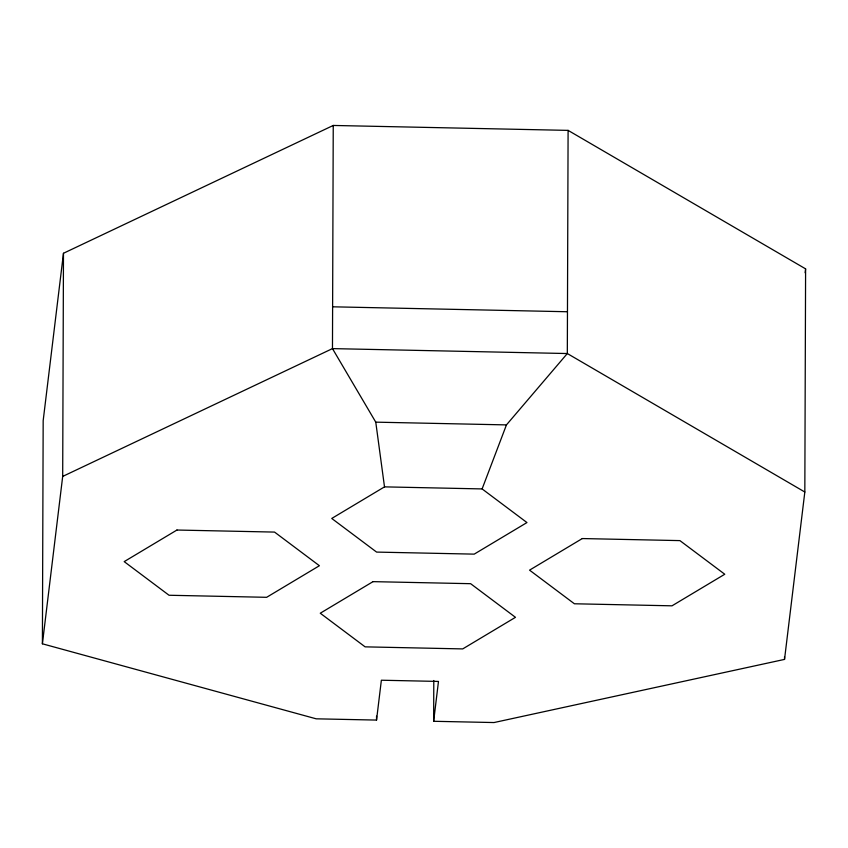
<?xml version="1.0" encoding="UTF-8"?>
<svg xmlns="http://www.w3.org/2000/svg" width="848" height="848" viewBox="0 0 848 848"><rect width="100%" height="100%" fill="white"/><g stroke="black" fill="none" stroke-linecap="round" stroke-linejoin="round"><path stroke-width="1.27" d="M433.646 721.288L438.48 681.432L381.367 680.223L376.533 720.079L316.187 718.818L42.4 643.802L43.174 420.65L63.473 253.266L333.243 125.451L568.096 130.38L805.6 268.858L804.826 492.02L784.527 659.405L494.002 722.549L433.646 721.288L433.794 680.499M42.4 643.802L62.688 476.417L63.473 253.266M333.243 125.451L332.469 348.613L375.77 422.156L384.504 486.869L331.748 518.457L376.597 552.09L474.212 554.136L526.958 522.559L482.109 488.925L384.504 486.869M376.533 720.079L376.554 716.136M568.096 130.38L567.323 353.542L506.447 424.901L482.109 488.925M784.527 659.405L784.538 656.765M805.123 272.78L805.6 268.858M62.688 476.417L332.469 348.613L567.323 353.542L804.826 492.02M332.617 306.806L567.46 311.746M375.77 422.156L506.447 424.901M176.946 530.032L124.19 561.62L169.038 595.254L266.643 597.31L319.399 565.722L274.551 532.088L176.946 530.032M373.025 581.643L320.268 613.221L365.117 646.854L462.722 648.911L515.478 617.323L470.629 583.689L373.025 581.643M582.3 538.554L529.555 570.142L574.403 603.776L672.008 605.822L724.764 574.244L679.905 540.611L582.3 538.554"/></g></svg>
